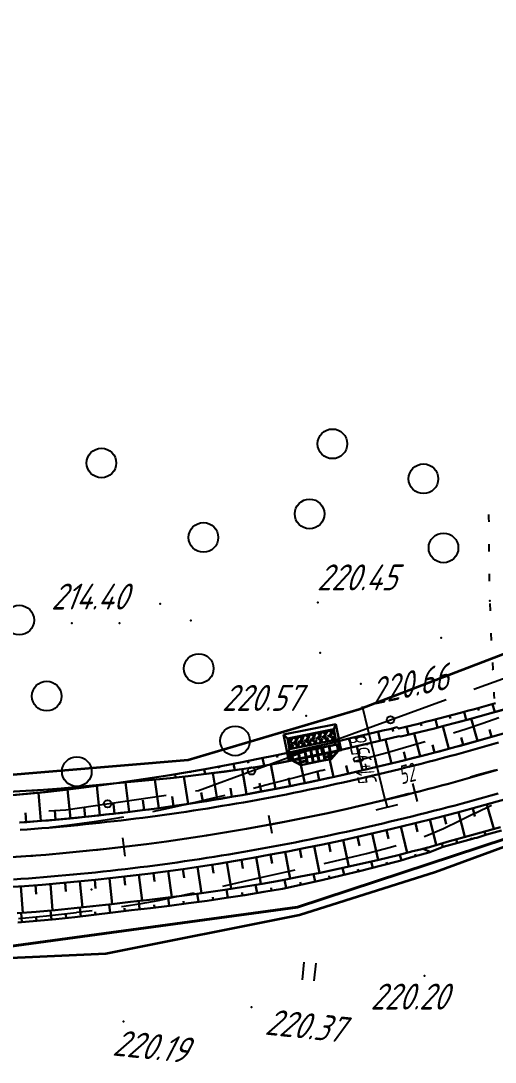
# Model space of a CAD drawing. Header units: millimetres. Extents: x -698 to 8131, y -704 to 4503.
# Drawn here: x 3965.9 to 4029.9, y 2497.7 to 2638.3 of the extents above; entities that cross this region are included whole.
import ezdxf

# ---------------------------------------------------------------- set-up
doc = ezdxf.new("R2010")
doc.units = ezdxf.units.MM
for name, pattern in [('ACAD_ISO02W100', [15, 12, -3]), ('CONTI', [0]), ('STROT', [1.7, 0.5, -1.2])]:
    doc.linetypes.add(name, pattern=pattern)
for name, color, linetype, lineweight in [('10', 1, 'Continuous', 35), ('КОПИЯ_ОСЬ_13_ОТКОСЫ', 7, 'Continuous', 30), ('ОСЬ_ВЕРХ_ПОКРЫТИЯ_ГРАНИЦЫ_ПОЛОС', 7, 'Continuous', 30), ('ОСЬ_ВЕРХ_ПОКРЫТИЯ_ОСЬ', 1, 'Continuous', 30), ('Трубы мет.', 7, 'ACAD_ISO02W100', 30)]:
    doc.layers.add(name, color=color, linetype=linetype, lineweight=lineweight)
for name, color, linetype in [('_Ростелеком', 6, 'Continuous'), ('PI_OTDEFAULT', 172, 'CONTI'), ('PI_TTDEFAULT', 5, 'CONTI'), ('PLN_O', 7, 'CONTI'), ('SIT_LDEFAULT', 7, 'CONTI'), ('ZAPSKDEFAULT', 7, 'CONTI'), ('ОСЬ_ВЕРХ_ПОКРЫТИЯ_ПИКЕТЫ', 1, 'Continuous'), ('ОСЬ_ВЕРХ_ПОКРЫТИЯ_РАЗБИВКА_КРИВ', 1, 'Continuous'), ('разметка', 7, 'Continuous')]:
    doc.layers.add(name, color=color, linetype=linetype)
doc.layers.add('видовое окно', color=132, linetype='CONTI', plot=False)
doc.styles.add('eskd', font='isocpeui.ttf', dxfattribs={"width": 1.2})
doc.styles.get("Standard").update_dxf_attribs({"font": 'isocpeui.ttf'})
doc.styles.add('STYLE1', font='isocpeui.ttf', dxfattribs={"width": 0.9})
doc.linetypes.add('кабель_связи_проект.', pattern='A,10,-1,["/",STYLE1,S=3,R=0,X=0,Y=-1.5],-4.1', length=15.1)

# ---------------------------------------------------------------- blocks, each defined once
blk = doc.blocks.new('BL_2011')
at = {"color": 0}
for p, q in [((0, 0), (0, 2.4)), ((1.6, 0), (1.6, 2.4))]:
    blk.add_line(p, q, dxfattribs=at)
blk = doc.blocks.new('BL_2004')
at = {"color": 0}
blk.add_circle((0, 0), 2, dxfattribs=at)
blk = doc.blocks.new('*U41')
at = {"color": 0}
for points in [[(-6.6, 12.3), (9.5, 28.4)], [(-6.6, 21.2), (0.6, 28.4)], [(9.9, 10.9), (-6.6, 27.4)], [(-6.6, 3.3), (9.9, 19.8)], [(9.9, 2), (-6.6, 18.5)], [(9.9, 19.9), (1.4, 28.4)], [(-6.6, -5.7), (9.9, 10.8)], [(9.9, -7), (-6.6, 9.5)], [(-6.6, -14.6), (9.9, 1.9)], [(9.9, -16), (-6.6, 0.5)], [(-6.6, -23.6), (9.9, -7.1)], [(9.9, -24.9), (-6.6, -8.4)], [(-6.6, -32.6), (9.9, -16.1)], [(9.9, -33.9), (-6.6, -17.4)], [(-6.6, -41.5), (9.9, -25)], [(9.6, -42.6), (-6.6, -26.4)], [(0.7, -42.6), (-6.6, -35.3)], [(1.3, -42.6), (9.9, -34)]]:
    blk.add_lwpolyline(points, dxfattribs=at)
blk = doc.blocks.new('Наброска')
at = {"lineweight": 30}
for p, q in [((1.5, 3), (2.01, 2.66)), ((2.01, 2.66), (2.13, 2.58)), ((2.19, 2.54), (2.32, 2.45)), ((2.38, 2.41), (2.51, 2.33)), ((2.87, 2.41), (2.74, 2.33)), ((3.06, 2.54), (2.93, 2.45)), ((3.24, 2.66), (3.12, 2.58)), ((3.75, 3), (3.24, 2.66)), ((2.57, 2.29), (2.62, 2.25)), ((2.68, 2.29), (2.62, 2.25)), ((2.62, 2.25), (2.62, 2.1)), ((2.62, 2.03), (2.62, 1.88)), ((2.62, 1.8), (2.62, 1.65)), ((2.62, 1.57), (2.62, 1.43)), ((2.62, 1.35), (2.62, 1.2)), ((2.62, 1.12), (2.62, 0.97)), ((2.62, 0.9), (2.62, 0.75)), ((2.62, 0.68), (2.62, 0.53)), ((2.62, 0.45), (2.62, 0.3)), ((2.62, 0.22), (2.62, 0.07)), ((2.62, -0.22), (2.62, -0.38)), ((2.62, -0.45), (2.62, -0.6)), ((2.62, -0.68), (2.62, -0.82)), ((2.62, -0.9), (2.62, -1.05)), ((2.62, -1.12), (2.62, -1.28)), ((2.38, -2.41), (2.51, -2.33)), ((2.57, -2.29), (2.62, -2.25)), ((2.62, -1.35), (2.62, -1.5)), ((2.62, -1.57), (2.62, -1.72)), ((2.62, -1.8), (2.62, -1.95)), ((2.62, -2.03), (2.62, -2.18)), ((2.68, -2.29), (2.62, -2.25)), ((2.87, -2.41), (2.74, -2.33)), ((1.5, -3), (2.01, -2.66)), ((2.01, -2.66), (2.13, -2.58)), ((2.19, -2.54), (2.32, -2.45)), ((3.06, -2.54), (2.93, -2.45)), ((3.24, -2.66), (3.12, -2.58)), ((3.75, -3), (3.24, -2.66))]:
    blk.add_line(p, q, dxfattribs=at)
for points in [[(0, 1.76), (0.75, 2.7), (0.75, 3), (1.5, 3), (1.5, -3), (0.75, -3), (0.75, -2.7), (0, -1.76)], [(0.12, 1.8), (0.71, 1.8), (0.71, 2.58)], [(0.79, 2.75), (1.46, 2.75), (1.46, 2.96), (0.79, 2.96)], [(0.79, 2.58), (0.79, 1.8), (1.46, 1.8), (1.46, 2.67), (0.79, 2.67), (0.79, 2.67)], [(1.5, 3), (3.75, 3), (3.75, -3), (1.5, -3)], [(2.01, 2.66), (2.01, -2.66), (3.24, -2.66), (3.24, 2.66)], [(0, 1.72), (0.3, 1.72), (0.3, 1.05), (0, 1.05)], [(0.38, 1.72), (0.71, 1.72), (0.71, 1.05), (0.38, 1.05)], [(0.79, 1.72), (1.46, 1.72), (1.46, 1.05), (0.79, 1.05)], [(0.04, 0.97), (0.71, 0.97), (0.71, 0.38), (0.04, 0.38)], [(0.04, 0.3), (0.71, 0.3), (0.71, -0.3), (0.04, -0.3)], [(0.79, 0.97), (1.46, 0.97), (1.46, 0.38), (0.79, 0.38)], [(0.79, 0.3), (1.46, 0.3), (1.46, -0.3), (0.79, -0.3)], [(0, -1.72), (0.3, -1.72), (0.3, -1.05), (0, -1.05)], [(0.04, -0.38), (0.71, -0.38), (0.71, -0.97), (0.04, -0.97)], [(0.38, -1.72), (0.71, -1.72), (0.71, -1.05), (0.38, -1.05)], [(0.79, -0.38), (1.46, -0.38), (1.46, -0.97), (0.79, -0.97)], [(0.79, -1.72), (1.46, -1.72), (1.46, -1.05), (0.79, -1.05)], [(0.12, -1.8), (0.71, -1.8), (0.71, -2.58)], [(0.79, -2.58), (0.79, -1.8), (1.46, -1.8), (1.46, -2.67), (0.79, -2.67), (0.79, -2.67)], [(0.79, -2.75), (1.46, -2.75), (1.46, -2.96), (0.79, -2.96)]]:
    blk.add_lwpolyline(points, close=True, dxfattribs=at)
at = {"lineweight": 30, "xscale": 0.075, "yscale": 0.075, "zscale": 0.075}
blk.add_blockref('*U41', (2.5, 0.53), dxfattribs=at)
blk = doc.blocks.new('*U48')
at = {"layer": 'КОПИЯ_ОСЬ_13_ОТКОСЫ'}
for points in [[(0, 0), (2.42, 0.21), (4.84, 0.44), (7.26, 0.69), (9.68, 0.96), (12.1, 1.25), (14.51, 1.56), (16.92, 1.89), (19.33, 2.23), (21.85, 2.71), (24.36, 3.22), (26.87, 3.74), (29.37, 4.28), (31.87, 4.85), (34.37, 5.44), (36.27, 5.88), (37.22, 6.11), (38.16, 6.34), (38.38, 6.28), (39.14, 6.46), (40.09, 6.7), (41.04, 6.93), (41.99, 7.17), (42.94, 7.4), (44.36, 7.77), (45.78, 8.15), (47.67, 8.66), (49.09, 9.05), (50.51, 9.45), (52.88, 10.11)], [(0, 0), (2.4, 0.34), (4.8, 0.7), (7.2, 1.09), (9.59, 1.49), (11.98, 1.91), (14.37, 2.35), (16.75, 2.81), (19.13, 3.3), (21.63, 3.8), (24.13, 4.34), (26.62, 4.89), (29.11, 5.46), (31.59, 6.06), (34.07, 6.68), (35.02, 6.88), (35.97, 7.09), (36.91, 7.31), (37.86, 7.54), (38.1, 7.38), (38.86, 7.56), (39.8, 7.79), (40.75, 8.02), (41.69, 8.26), (42.64, 8.49), (44.53, 8.99), (46.42, 9.5), (47.36, 9.75), (48.31, 10.01), (50.2, 10.53), (51.15, 10.78)], [(48.83, 10.15), (48.93, 9.79)], [(50.76, 10.68), (51.06, 9.6)], [(43.04, 8.59), (43.33, 7.51)], [(44.97, 9.11), (45.07, 8.74)], [(46.91, 9.62), (47.19, 8.53)], [(37.25, 7.39), (37.36, 6.99)], [(39.16, 7.63), (39.43, 6.54)], [(41.1, 8.11), (41.19, 7.74)], [(31.42, 6.02), (31.71, 4.81)], [(33.36, 6.5), (33.46, 6.1)], [(35.31, 6.94), (35.58, 5.72)], [(23.62, 4.22), (23.86, 3.11)], [(25.57, 4.65), (25.66, 4.28)], [(27.52, 5.09), (27.79, 3.94)], [(29.47, 5.55), (29.56, 5.16)], [(17.74, 3.01), (17.8, 2.72)], [(19.7, 3.41), (19.92, 2.35)], [(21.66, 3.81), (21.74, 3.46)], [(9.88, 1.54), (9.91, 1.39)], [(11.85, 1.89), (11.97, 1.23)], [(13.82, 2.25), (13.86, 2.03)], [(15.78, 2.62), (15.95, 1.75)], [(3.96, 0.57), (3.99, 0.35)], [(5.93, 0.88), (5.95, 0.81)], [(7.91, 1.2), (7.98, 0.76)]]:
    blk.add_lwpolyline(points, dxfattribs=at)

msp = doc.modelspace()

# ---------------------------------------------------------------- linework, layer by layer
at = {"layer": '10'}
for points in [[(3719.52, 2565.64), (3757.02, 2562), (3768.05, 2560.93), (3906.64, 2536.46), (3907.93, 2542.17), (3924.55, 2539.4), (3961.58, 2536.25), (3988.52, 2538.51), (4011.59, 2545.34), (4034.03, 2553.95), (4038.15, 2548.69), (4045.22, 2551.48), (4086.71, 2567.83), (4085.43, 2572.11), (4101.4, 2576.47)], [(4190.65, 2564.99), (4147.2, 2561.67), (4102.23, 2551.87), (4062.48, 2538.24), (4021.89, 2523.35), (4003.54, 2517.54), (3977.37, 2512.34), (3954.52, 2511.27), (3935.6, 2512.54), (3888.7, 2518.36), (3823.18, 2532.27), (3780.85, 2539.2), (3742.66, 2545.46), (3674.27, 2552.24)]]:
    msp.add_lwpolyline(points, dxfattribs=at)
at = {"layer": '_Ростелеком', "linetype": 'кабель_связи_проект.', "lineweight": 40, "ltscale": 0.25}
msp.add_lwpolyline([(3702.25, 2549.47), (3742.66, 2545.46), (3798.83, 2536.26), (3823.18, 2532.27), (3840.42, 2529.09), (3888.76, 2518.98), (3935.31, 2512.58), (3954.68, 2512.02), (4003.27, 2518.61), (4038.55, 2530.23), (4032.5, 2550.96)], dxfattribs=at)
at = {"layer": 'PI_TTDEFAULT', "color": 5}
for p in [(4029.22, 2559.97, 220.33), (4006, 2559.76, 220.45), (3972.8, 2556.97, 214.45), (4011.79, 2548.79, 220.66), (4004.45, 2544.43, 220.57), (4020.41, 2509.33, 220.2), (3997.04, 2505.1, 220.37), (3979.77, 2503.17, 220.19)]:
    msp.add_point(p, dxfattribs=at)
at = {"layer": 'PLN_O'}
for p, q in [((4027.08, 2548.04), (4031.44, 2549.64)), ((4008.31, 2541.15), (4023.33, 2546.66)), ((3989.88, 2534.38), (4004.55, 2539.76)), ((3971.99, 2531.75), (3985.55, 2533.75)), ((3989.5, 2534.33), (3989.88, 2534.39)), ((3969.69, 2531.64), (3971.99, 2531.75))]:
    msp.add_line(p, q, dxfattribs=at)
for centre in [(4015.82, 2543.91), (3997.04, 2537.01), (3977.63, 2532.58)]:
    msp.add_circle(centre, 0.5, dxfattribs=at)
at = {"layer": 'SIT_LDEFAULT', "color": 7}
for p, q in [((4029.06, 2571.62), (4029.06, 2571.18)), ((4029.06, 2571.18), (4029.07, 2570.62)), ((4029.09, 2567.62), (4029.1, 2566.62)), ((4029.14, 2563.62), (4029.15, 2562.62)), ((4029.24, 2559.63), (4029.28, 2558.63)), ((4029.38, 2555.63), (4029.42, 2554.63)), ((4029.57, 2551.63), (4029.61, 2550.77)), ((4029.6, 2550.77), (4029.61, 2550.63)), ((4029.75, 2547.64), (4029.76, 2547.34)), ((4029.76, 2547.34), (4029.79, 2546.81)), ((4028.3, 2543.43), (4026.17, 2542.7)), ((4030.42, 2544.2), (4028.3, 2543.43)), ((4026.17, 2542.7), (4024.32, 2542.1)), ((4019.69, 2540.71), (4017.52, 2540.09)), ((4020.49, 2540.95), (4019.69, 2540.71)), ((4015.35, 2539.47), (4012.85, 2538.77)), ((4017.52, 2540.09), (4015.35, 2539.47)), ((4012.85, 2538.77), (4010.87, 2538.23)), ((4003.03, 2536.13), (3999.67, 2535.26)), ((4006.48, 2537.05), (4003.03, 2536.13)), ((4007, 2537.18), (4006.48, 2537.04)), ((3999.67, 2535.26), (3997.33, 2534.66)), ((3991.86, 2533.32), (3989.64, 2532.79)), ((3993.45, 2533.7), (3991.86, 2533.32)), ((3985.19, 2531.79), (3983.7, 2531.48)), ((3987.42, 2532.28), (3985.19, 2531.79)), ((3989.64, 2532.79), (3987.42, 2532.28)), ((4027.35, 2531.37), (4029.43, 2532.39)), ((3978.47, 2530.53), (3975.8, 2530.14)), ((3979.76, 2530.75), (3978.47, 2530.53)), ((4025.17, 2530.31), (4027.35, 2531.38)), ((3972.48, 2529.69), (3969.86, 2529.36)), ((3975.8, 2530.14), (3972.48, 2529.69)), ((4020.74, 2528.3), (4022.97, 2529.25)), ((4022.97, 2529.26), (4025.17, 2530.3)), ((4020.36, 2528.17), (4020.74, 2528.31)), ((4012.57, 2525.86), (4015.81, 2526.7)), ((4015.81, 2526.7), (4016.57, 2526.93)), ((4006.87, 2524.53), (4008.99, 2525.02)), ((4008.99, 2525.01), (4012.57, 2525.86)), ((3998.5, 2522.66), (4001.73, 2523.37)), ((4001.73, 2523.37), (4002.96, 2523.64)), ((3993.58, 2521.55), (3995.86, 2522.07)), ((3995.86, 2522.07), (3998.5, 2522.66)), ((3989.02, 2520.49), (3989.31, 2520.56)), ((3993.2, 2521.46), (3993.58, 2521.55)), ((3979.85, 2518.74), (3982.15, 2519.11)), ((3982.15, 2519.11), (3984.45, 2519.54)), ((3984.45, 2519.53), (3986.74, 2520)), ((3986.74, 2520), (3989.02, 2520.5)), ((3969.36, 2517.47), (3973.43, 2517.92)), ((3973.43, 2517.93), (3975.52, 2518.18)), ((3979.49, 2518.69), (3979.85, 2518.74)), ((3965.59, 2517.07), (3969.36, 2517.46))]:
    msp.add_line(p, q, dxfattribs=at)
at = {"layer": 'видовое окно', "color": 5}
for p in [(3984.71, 2559.56, 214.39), (3988.84, 2557.32, 214.6), (3979.22, 2556.95, 214.4), (4022.64, 2554.97, 220.8), (4006.34, 2552.97, 220.5)]:
    msp.add_point(p, dxfattribs=at)
at = {"layer": 'видовое окно', "color": 6}
msp.add_point((3975.44, 2521, 220.42), dxfattribs=at)
at = {"layer": 'КОПИЯ_ОСЬ_13_ОТКОСЫ'}
for points in [[(3964.35, 2533.69), (3966.77, 2533.91), (3969.19, 2534.16), (3971.6, 2534.43), (3974.01, 2534.72), (3976.43, 2535.03), (3978.83, 2535.36), (3981.26, 2535.57), (3983.68, 2535.8), (3986.1, 2536.05), (3988.52, 2536.31), (3990.93, 2536.6), (3993.34, 2536.91), (3995.75, 2537.24), (3998.16, 2537.59), (4000.68, 2538.07), (4003.19, 2538.57), (4005.7, 2539.1), (4008.21, 2539.64), (4010.71, 2540.21), (4013.2, 2540.8), (4015.1, 2541.24), (4016.05, 2541.46), (4017, 2541.69), (4017.21, 2541.64), (4017.97, 2541.82), (4018.92, 2542.05), (4019.87, 2542.29), (4020.82, 2542.53), (4021.77, 2542.76), (4023.19, 2543.13), (4024.61, 2543.51), (4026.51, 2544.02), (4027.93, 2544.41), (4029.35, 2544.81), (4031.72, 2545.46)], [(4023.68, 2540), (4022.87, 2543.05)], [(4027.54, 2541.06), (4026.7, 2544.07)], [(3965.78, 2530.04), (3968.1, 2530.22), (3970.42, 2530.41), (3972.73, 2530.63), (3975.05, 2530.86), (3977.36, 2531.11), (3979.67, 2531.37), (3981.98, 2531.66), (3984.28, 2531.96), (3986.59, 2532.29), (3988.89, 2532.63), (3991.19, 2532.98), (3993.48, 2533.36), (3995.77, 2533.75), (3998.06, 2534.17), (4000.35, 2534.6), (4002.63, 2535.05), (4004.91, 2535.51), (4007.19, 2536), (4009.46, 2536.5), (4011.72, 2537.02), (4013.99, 2537.56), (4016.86, 2538.25), (4019.73, 2538.97), (4022.84, 2539.78), (4025.93, 2540.61), (4029.51, 2541.61), (4033.08, 2542.64)], [(4019.81, 2538.99), (4019.02, 2542.08)], [(4029.47, 2541.6), (4029.18, 2542.6)], [(4012.04, 2537.09), (4011.28, 2540.34)], [(4015.93, 2538.02), (4015.15, 2541.25)], [(4021.75, 2539.49), (4021.48, 2540.52)], [(4025.61, 2540.53), (4025.34, 2541.54)], [(4008.14, 2536.21), (4007.42, 2539.47)], [(4017.87, 2538.5), (4017.61, 2539.57)], [(4000.31, 2534.59), (3999.67, 2537.88)], [(4004.23, 2535.37), (4003.55, 2538.65)], [(4010.09, 2536.64), (4009.85, 2537.73)], [(4013.99, 2537.56), (4013.73, 2538.64)], [(3988.48, 2532.56), (3987.93, 2536.25)], [(3992.43, 2533.19), (3991.85, 2536.72)], [(3996.37, 2533.86), (3995.77, 2537.25)], [(4002.27, 2534.97), (4002.05, 2536.07)], [(4006.19, 2535.78), (4005.95, 2536.87)], [(3964.22, 2534.17), (3966.59, 2534.32), (3968.97, 2534.48), (3971.34, 2534.66), (3973.71, 2534.86), (3976.07, 2535.08), (3978.83, 2535.36)], [(3964.25, 2533.68), (3966.62, 2533.9), (3968.99, 2534.14), (3971.36, 2534.4), (3973.72, 2534.68), (3976.08, 2534.98), (3978.83, 2535.36)], [(3971.57, 2534.68), (3971.58, 2534.57)], [(3973.56, 2534.84), (3973.58, 2534.67)], [(3975.55, 2535.03), (3975.56, 2534.97)], [(3976.58, 2531.02), (3976.15, 2534.99)], [(3977.54, 2535.23), (3977.55, 2535.18)], [(3980.55, 2531.48), (3980.06, 2535.46)], [(3984.52, 2532), (3984, 2535.83)], [(3994.4, 2533.52), (3994.2, 2534.69)], [(3998.34, 2534.22), (3998.13, 2535.35)], [(3964.01, 2521.3), (3966.4, 2521.47), (3968.78, 2521.65), (3971.17, 2521.85), (3973.55, 2522.07), (3975.94, 2522.3), (3978.32, 2522.56), (3980.69, 2522.84), (3983.07, 2523.13), (3985.44, 2523.44), (3987.81, 2523.77), (3990.18, 2524.12), (3992.55, 2524.49), (3994.91, 2524.88), (3997.27, 2525.29), (3999.62, 2525.71), (4001.97, 2526.15), (4004.32, 2526.61), (4006.67, 2527.09), (4009.01, 2527.59), (4011.35, 2528.11), (4013.68, 2528.64), (4016.01, 2529.2), (4018.96, 2529.91), (4021.91, 2530.65), (4024.84, 2531.41), (4027.77, 2532.2), (4033.12, 2533.7)], [(3967.58, 2534.38), (3967.59, 2534.23)], [(3968.62, 2530.26), (3968.3, 2534.07)], [(3969.57, 2534.52), (3969.6, 2534.21)], [(3972.6, 2530.61), (3972.23, 2534.5)], [(3986.5, 2532.27), (3986.32, 2533.55)], [(3990.46, 2532.87), (3990.26, 2534.09)], [(3974.59, 2530.81), (3974.46, 2532.11)], [(3978.57, 2531.24), (3978.41, 2532.57)], [(3982.54, 2531.73), (3982.37, 2533.06)], [(4026.91, 2531.97), (4027.21, 2530.85)], [(4028.84, 2532.5), (4029.77, 2529.18)], [(3966.62, 2530.1), (3966.53, 2531.35)], [(3970.61, 2530.43), (3970.5, 2531.7)], [(4021.11, 2530.44), (4021.96, 2527.08)], [(4023.05, 2530.94), (4023.34, 2529.82)], [(4024.98, 2531.45), (4025.87, 2528.1)], [(3965.43, 2517.8), (3967.99, 2518), (3970.54, 2518.23), (3973.09, 2518.47), (3975.64, 2518.74), (3978.19, 2519.03), (3980.73, 2519.34), (3983.28, 2519.63), (3985.82, 2519.93), (3988.37, 2520.26), (3990.91, 2520.61), (3993.44, 2520.98), (3995.97, 2521.38), (3998.5, 2521.79), (4001.03, 2522.22), (4003.68, 2522.74), (4006.33, 2523.27), (4008.97, 2523.83), (4011.61, 2524.41), (4014.24, 2525.02), (4016.87, 2525.64), (4017.86, 2525.91), (4018.85, 2526.17), (4019.85, 2526.4), (4020.84, 2526.67), (4020.84, 2526.67), (4020.77, 2526.65), (4023.77, 2527.55), (4024.76, 2527.81), (4026.74, 2528.34), (4029.68, 2529.15), (4030.66, 2529.43)], [(3965.43, 2517.8), (3967.99, 2518), (3970.54, 2518.23), (3973.09, 2518.47), (3975.64, 2518.74), (3978.19, 2519.03), (3980.73, 2519.34), (3983.28, 2519.63), (3985.82, 2519.93), (3988.37, 2520.26), (3990.91, 2520.61), (3993.44, 2520.98), (3995.97, 2521.38), (3998.5, 2521.79), (4001.03, 2522.22), (4003.68, 2522.74), (4006.33, 2523.27), (4008.97, 2523.83), (4011.61, 2524.41), (4014.24, 2525.02), (4016.87, 2525.64), (4017.86, 2525.91), (4018.85, 2526.17), (4019.85, 2526.4), (4020.84, 2526.67), (4020.84, 2526.67), (4020.77, 2526.65), (4023.77, 2527.55), (4024.76, 2527.81), (4026.74, 2528.34), (4029.68, 2529.15), (4030.66, 2529.43)], [(3965.52, 2516.56), (3968.08, 2516.78), (3970.64, 2517.02), (3973.2, 2517.29), (3975.76, 2517.58), (3978.31, 2517.89), (3980.87, 2518.21), (3983.42, 2518.5), (3985.98, 2518.81), (3988.53, 2519.14), (3991.08, 2519.49), (3993.62, 2519.86), (3996.16, 2520.26), (3998.7, 2520.67), (4001.24, 2521.11), (4003.89, 2521.68), (4006.53, 2522.27), (4009.17, 2522.88), (4011.81, 2523.52), (4014.43, 2524.18), (4017.06, 2524.86), (4018.53, 2525.33), (4019.02, 2525.48), (4020.01, 2525.75), (4021.01, 2526), (4021.01, 2526), (4021.01, 2526), (4022.92, 2526.78), (4024.9, 2527.31), (4025.89, 2527.57), (4026.87, 2527.86), (4027.17, 2527.93), (4027.46, 2528), (4027.76, 2528.09), (4028.83, 2528.42), (4030.79, 2528.99)], [(4015.28, 2529.02), (4015.56, 2527.84)], [(4017.22, 2529.49), (4018.07, 2525.96)], [(4019.17, 2529.96), (4019.46, 2528.79)], [(4009.43, 2527.68), (4010.21, 2524.1)], [(4011.38, 2528.12), (4011.65, 2526.92)], [(4013.33, 2528.56), (4014.16, 2525)], [(4024.8, 2527.29), (4024.67, 2527.78)], [(4026.73, 2527.82), (4026.68, 2527.98)], [(4028.65, 2528.36), (4028.51, 2528.83)], [(4003.56, 2526.46), (4003.79, 2525.26)], [(4005.52, 2526.86), (4006.25, 2523.26)], [(4007.47, 2527.26), (4007.73, 2526.07)], [(4021.06, 2526.13), (4020.16, 2526.49)], [(4022.87, 2526.77), (4022.8, 2527.08)], [(3995.69, 2525.01), (3995.89, 2523.82)], [(3997.66, 2525.35), (3998.3, 2521.76)], [(3999.63, 2525.71), (3999.85, 2524.51)], [(4001.59, 2526.08), (4002.28, 2522.46)], [(4013.43, 2523.92), (4013.21, 2524.78)], [(4017.3, 2524.94), (4017.06, 2525.7)], [(4019.21, 2525.53), (4019.14, 2525.79)], [(3985.81, 2523.49), (3986.28, 2519.99)], [(3987.79, 2523.77), (3987.95, 2522.6)], [(3989.76, 2524.06), (3990.3, 2520.53)], [(3991.74, 2524.36), (3991.93, 2523.19)], [(3993.72, 2524.68), (3994.3, 2521.12)], [(4009.54, 2522.97), (4009.32, 2523.91)], [(4011.49, 2523.44), (4011.41, 2523.75)], [(4015.37, 2524.42), (4015.29, 2524.7)], [(3973.89, 2522.1), (3974.23, 2518.59)], [(3975.88, 2522.3), (3976, 2521.13)], [(3977.87, 2522.51), (3978.25, 2519.04)], [(3979.85, 2522.74), (3979.99, 2521.58)], [(3981.84, 2522.98), (3982.27, 2519.51)], [(3983.82, 2523.23), (3983.97, 2522.07)], [(4001.74, 2521.21), (4001.51, 2522.31)], [(4003.69, 2521.63), (4003.61, 2522)], [(4005.65, 2522.07), (4005.42, 2523.08)], [(4007.6, 2522.51), (4007.52, 2522.85)], [(3965.92, 2521.43), (3966.17, 2517.86)], [(3967.91, 2521.58), (3968, 2520.39)], [(3969.9, 2521.74), (3970.2, 2518.2)], [(3971.9, 2521.91), (3972, 2520.73)], [(3993.85, 2519.9), (3993.68, 2521.02)], [(3995.82, 2520.2), (3995.77, 2520.58)], [(3997.8, 2520.52), (3997.61, 2521.64)], [(3999.77, 2520.85), (3999.71, 2521.23)], [(3981.95, 2518.33), (3981.83, 2519.46)], [(3985.92, 2518.8), (3985.78, 2519.93)], [(3987.91, 2519.06), (3987.86, 2519.43)], [(3989.89, 2519.33), (3989.73, 2520.45)], [(3991.87, 2519.61), (3991.82, 2519.98)], [(3966.05, 2516.6), (3965.94, 2517.84)], [(3970.03, 2516.96), (3969.91, 2518.17)], [(3974.01, 2517.38), (3973.88, 2518.56)], [(3976, 2517.6), (3975.95, 2518)], [(3977.98, 2517.84), (3977.84, 2518.99)], [(3979.97, 2518.1), (3979.92, 2518.48)], [(3983.94, 2518.56), (3983.89, 2518.94)], [(3968.04, 2516.78), (3968, 2517.19)], [(3972.02, 2517.17), (3971.98, 2517.57)]]:
    msp.add_lwpolyline(points, dxfattribs=at)
at = {"layer": 'ОСЬ_ВЕРХ_ПОКРЫТИЯ_ГРАНИЦЫ_ПОЛОС', "linetype": 'Continuous'}
for points in [[(3965.73, 2530.04), (3966.7, 2530.11), (3967.68, 2530.19), (3968.65, 2530.26), (3969.63, 2530.34), (3970.6, 2530.43), (3971.57, 2530.52), (3972.55, 2530.61), (3973.52, 2530.7), (3974.49, 2530.8), (3975.47, 2530.9), (3976.44, 2531.01), (3977.41, 2531.11), (3978.38, 2531.22), (3979.36, 2531.34), (3980.33, 2531.45), (3981.3, 2531.57), (3982.27, 2531.7), (3983.24, 2531.82), (3984.21, 2531.95), (3985.17, 2532.09), (3986.14, 2532.22), (3987.11, 2532.36), (3988.08, 2532.5), (3989.05, 2532.65), (3990.01, 2532.8), (3990.98, 2532.95), (3991.94, 2533.11), (3992.91, 2533.26), (3993.87, 2533.43), (3994.84, 2533.59), (3995.8, 2533.76), (3996.76, 2533.93), (3997.73, 2534.1), (3998.69, 2534.28), (3999.65, 2534.46), (4000.61, 2534.65), (4001.57, 2534.83), (4002.53, 2535.02), (4003.49, 2535.22), (4004.44, 2535.42), (4005.4, 2535.61), (4006.36, 2535.82), (4007.31, 2536.02), (4008.27, 2536.23), (4009.22, 2536.45), (4010.18, 2536.66), (4011.13, 2536.88), (4012.08, 2537.1), (4013.04, 2537.33), (4013.99, 2537.56), (4014.94, 2537.78), (4015.89, 2538.01), (4016.84, 2538.24), (4017.79, 2538.48), (4018.75, 2538.72), (4019.7, 2538.96), (4020.65, 2539.2), (4021.6, 2539.45), (4022.55, 2539.7), (4023.49, 2539.95), (4024.44, 2540.21), (4025.39, 2540.46), (4026.34, 2540.72), (4027.29, 2540.99), (4028.23, 2541.25), (4029.18, 2541.52), (4030.13, 2541.79)], [(4030.41, 2540.83), (4029.46, 2540.56), (4028.51, 2540.29), (4027.56, 2540.03), (4026.61, 2539.76), (4025.66, 2539.5), (4024.71, 2539.24), (4023.76, 2538.99), (4022.81, 2538.73), (4021.85, 2538.48), (4020.9, 2538.24), (4019.95, 2537.99), (4019, 2537.75), (4018.04, 2537.51), (4017.09, 2537.27), (4016.13, 2537.04), (4015.18, 2536.81), (4014.22, 2536.58), (4013.27, 2536.36), (4012.31, 2536.13), (4011.36, 2535.91), (4010.4, 2535.69), (4009.44, 2535.47), (4008.49, 2535.26), (4007.53, 2535.05), (4006.57, 2534.84), (4005.61, 2534.64), (4004.65, 2534.44), (4003.69, 2534.24), (4002.72, 2534.04), (4001.76, 2533.85), (4000.8, 2533.67), (3999.84, 2533.48), (3998.87, 2533.3), (3997.91, 2533.12), (3996.94, 2532.95), (3995.97, 2532.77), (3995.01, 2532.61), (3994.04, 2532.44), (3993.07, 2532.28), (3992.1, 2532.12), (3991.14, 2531.96), (3990.17, 2531.81), (3989.2, 2531.66), (3988.23, 2531.51), (3987.26, 2531.37), (3986.28, 2531.23), (3985.31, 2531.1), (3984.34, 2530.96), (3983.37, 2530.83), (3982.39, 2530.7), (3981.42, 2530.58), (3980.45, 2530.46), (3979.47, 2530.34), (3978.5, 2530.23), (3977.52, 2530.12), (3976.55, 2530.01), (3975.57, 2529.91), (3974.6, 2529.81), (3973.62, 2529.71), (3972.64, 2529.61), (3971.67, 2529.52), (3970.69, 2529.43), (3969.71, 2529.35), (3968.73, 2529.27), (3967.76, 2529.19), (3966.78, 2529.11), (3965.8, 2529.04)], [(4030.33, 2533.95), (4029.37, 2533.68), (4028.4, 2533.41), (4027.44, 2533.14), (4026.47, 2532.88), (4025.5, 2532.62), (4024.53, 2532.36), (4023.56, 2532.11), (4022.59, 2531.86), (4021.62, 2531.61), (4020.65, 2531.36), (4019.68, 2531.12), (4018.7, 2530.87), (4017.73, 2530.64), (4016.75, 2530.4), (4015.77, 2530.17), (4014.79, 2529.93), (4013.81, 2529.7), (4012.82, 2529.47), (4011.84, 2529.25), (4010.86, 2529.02), (4009.87, 2528.8), (4008.88, 2528.59), (4007.9, 2528.37), (4006.91, 2528.17), (4005.92, 2527.96), (4004.93, 2527.76), (4003.94, 2527.56), (4002.95, 2527.36), (4001.96, 2527.17), (4000.97, 2526.98), (3999.97, 2526.79), (3998.98, 2526.61), (3997.99, 2526.43), (3996.99, 2526.25), (3996, 2526.08), (3995, 2525.91), (3994, 2525.74), (3993.01, 2525.58), (3992.01, 2525.42), (3991.01, 2525.26), (3990.02, 2525.11), (3989.02, 2524.96), (3988.02, 2524.81), (3987.02, 2524.67), (3986.02, 2524.53), (3985.02, 2524.39), (3984.02, 2524.26), (3983.01, 2524.13), (3982.01, 2524), (3981.01, 2523.88), (3980.01, 2523.76), (3979, 2523.64), (3978, 2523.53), (3977, 2523.42), (3975.99, 2523.31), (3974.99, 2523.21), (3973.98, 2523.11), (3972.98, 2523.01), (3971.97, 2522.92), (3970.96, 2522.83), (3969.96, 2522.75), (3968.95, 2522.66), (3967.95, 2522.58), (3966.94, 2522.51), (3965.93, 2522.43), (3964.92, 2522.36)]]:
    msp.add_lwpolyline(points, dxfattribs=at)
at = {"layer": 'ОСЬ_ВЕРХ_ПОКРЫТИЯ_ОСЬ'}
msp.add_lwpolyline([(3928.35, 2525.12, 0.072993), (4015.11, 2533.1), (4015.11, 2533.1), (4016.07, 2533.33), (4017.02, 2533.56), (4017.97, 2533.8), (4018.92, 2534.04), (4019.87, 2534.29), (4020.82, 2534.53), (4021.76, 2534.78), (4022.71, 2535.04), (4023.66, 2535.29), (4024.61, 2535.55), (4025.55, 2535.81), (4026.5, 2536.07), (4027.44, 2536.33), (4028.38, 2536.6), (4029.33, 2536.87), (4030.27, 2537.14)], format="xyb", dxfattribs=at)
at = {"layer": 'ОСЬ_ВЕРХ_ПОКРЫТИЯ_ПИКЕТЫ'}
for p, q in [((4019.45, 2532.89), (4018.83, 2535.31)), ((4019.45, 2532.89), (4018.83, 2535.31)), ((3999.85, 2528.55), (3999.39, 2531.01)), ((3980, 2525.52), (3979.7, 2528))]:
    msp.add_line(p, q, dxfattribs=at)
at = {"layer": 'ОСЬ_ВЕРХ_ПОКРЫТИЯ_РАЗБИВКА_КРИВ'}
for p, q in [((4015.11, 2533.1), (4012.05, 2545.73)), ((4013.89, 2531.77), (4016.81, 2532.48)), ((4015.11, 2533.1), (4015.35, 2532.12))]:
    msp.add_line(p, q, dxfattribs=at)
at = {"layer": 'разметка', "linetype": 'STROT', "lineweight": 30, "ltscale": 7}
msp.add_lwpolyline([(3406.7, 2578.04), (3537.78, 2572.67, -0.036618), (3842.96, 2537.69, 0.03316), (3928.35, 2525.12, 0.072993), (4015.11, 2533.1, 0.020856), (4064.1, 2547.91, -0.020825), (4113.09, 2562.73, -0.014356), (4129.94, 2566.3, -0.037499), (4219.57, 2573.48), (4284.76, 2575.44, 0.062532), (4334.3, 2581.08, 0.116616), (4374.42, 2603.64, 0.062555), (4404.98, 2643.04, -0.012407), (4435.1, 2687.85, -0.012892), (4450.75, 2708.34, -0.000817), (4471.66, 2733.24, 0.01158), (4492.03, 2758.57, 0.05392), (4507.5, 2786.87, 0.05392)], format="xyb", dxfattribs=at)

# ---------------------------------------------------------------- block references
at = {"layer": 'ZAPSKDEFAULT', "color": 7, "rotation": 354.0000000000001}
for name, p in [('BL_2004', (4007.98, 2581.17)), ('BL_2004', (3976.79, 2578.58)), ('BL_2004', (4020.26, 2576.45)), ('BL_2004', (4004.89, 2571.7)), ('BL_2004', (3990.56, 2568.53)), ('BL_2004', (4022.97, 2567.12)), ('BL_2004', (3965.69, 2557.37)), ('BL_2004', (3989.93, 2550.83)), ('BL_2004', (3969.4, 2547.11)), ('BL_2004', (3994.84, 2541.07)), ('BL_2004', (3973.47, 2536.92)), ('BL_2011', (4003.93, 2508.83))]:
    msp.add_blockref(name, p, dxfattribs=at)
at = {"layer": 'КОПИЯ_ОСЬ_13_ОТКОСЫ'}
msp.add_blockref('*U48', (3978.83, 2535.36), dxfattribs=at)
at = {"layer": 'Трубы мет.', "color": 1, "lineweight": 40, "xscale": 1.2, "yscale": 1.2, "zscale": 1.2, "rotation": 101.3722528524368}
msp.add_blockref('Наброска', (4005.79, 2538.21), dxfattribs=at)

# ---------------------------------------------------------------- texts
at = {"layer": 'PI_OTDEFAULT', "color": 172, "style": 'eskd', "oblique": 10, "width": 0.8}
for s, p in [('220.45', (4005.87, 2561.39)), ('214.40', (3969.98, 2558.8)), ('220.57', (3993.05, 2545.12)), ('220.20', (4013.08, 2504.8))]:
    msp.add_text(s, height=3.5, dxfattribs=at).set_placement(p)
for s, rotation, p in [('220.66', 12, (4013.44, 2545.9)), ('220.37', 354, (3998.76, 2501.44)), ('220.19', 354, (3978.19, 2498.62))]:
    msp.add_text(s, height=3.5, rotation=rotation, dxfattribs=at).set_placement(p)
at = {"layer": 'ОСЬ_ВЕРХ_ПОКРЫТИЯ_ПИКЕТЫ', "width": 0.6}
msp.add_text('52', height=2.5, rotation=14.3656, dxfattribs=at).set_placement((4017.32, 2535.18))
at = {"layer": 'ОСЬ_ВЕРХ_ПОКРЫТИЯ_РАЗБИВКА_КРИВ', "width": 0.6}
msp.add_text('51+95.8', height=2.5, rotation=103.6053, dxfattribs=at).set_placement((4014.04, 2535.41))

doc.saveas('drawing.dxf')
